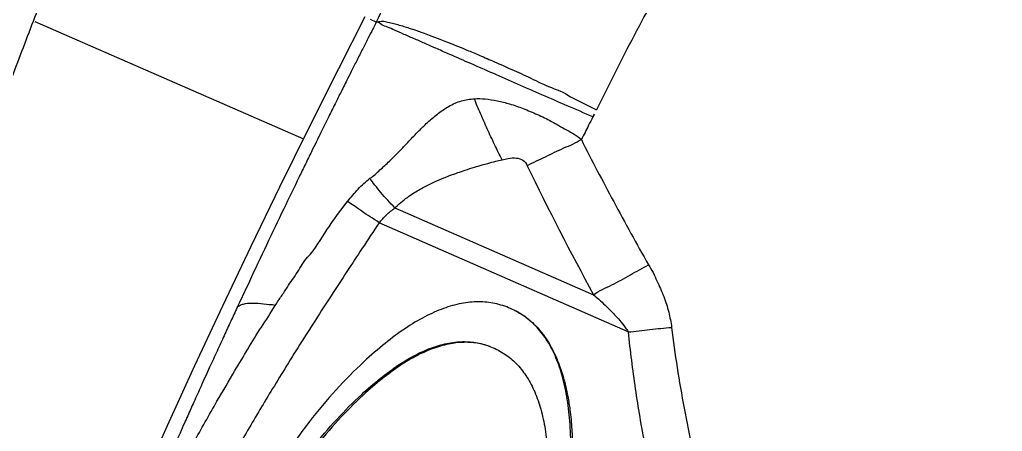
# Model space of a CAD drawing. Header units: millimetres. Extents: x 1145859089 to 1147511753, y -1047484727 to -1047247487.
# Drawn here: x 1146005592.1 to 1146005677.1, y -1047431287.6 to -1047431252.1 of the extents above; entities that cross this region are included whole.
import ezdxf
from ezdxf.xclip import XClip

# ---------------------------------------------------------------- set-up
doc = ezdxf.new("R2010")
doc.units = ezdxf.units.MM
doc.header["$LTSCALE"] = 100
doc.header["$MEASUREMENT"] = 0
doc.header["$XCLIPFRAME"] = 2
doc.layers.get('0').update_dxf_attribs({"linetype": 'CONTINUOUS'})
doc.layers.add('XREF', color=135, linetype='CONTINUOUS')
doc.layers.add('단지배치도$0$W240910', color=135, linetype='CONTINUOUS')

# ---------------------------------------------------------------- blocks, each defined once
blk = doc.blocks.new('단지배치도$0$zw$9902')
at = {"layer": '단지배치도$0$W240910', "linetype": 'ByBlock', "ltscale": 20}
for p, q in [((67478.83932799022, -59886.96659827043), (67481.13868759791, -59882.46672345368)), ((67452.5521870032, -59882.89446989562), (67475.78811574358, -59893.05725807857)), ((67452.5521870032, -59882.89446989562), (67475.78811574358, -59893.05725807857)), ((67482.08701574156, -59882.95539520345), (67481.57881398316, -59882.74557124269)), ((67482.09083837955, -59882.94937556652), (67482.08702467149, -59882.95539981348)), ((67482.09367743609, -59882.94495553475), (67482.09083837955, -59882.94937556652)), ((67482.09293829213, -59882.95624095437), (67482.09484848267, -59882.94936363067)), ((67482.10303460137, -59882.96302841947), (67482.09293829213, -59882.95624095437)), ((67482.09472651561, -59882.94334491526), (67482.09367743609, -59882.94495553475)), ((67482.0955757373, -59882.94214968164), (67482.09472651561, -59882.94334491526)), ((67482.09484848267, -59882.94936363067), (67482.09620296344, -59882.94431182905)), ((67482.09638278018, -59882.94091529703), (67482.0955757373, -59882.94214968164)), ((67482.09620296344, -59882.94431182905), (67482.09697160262, -59882.94107260118)), ((67482.09698943197, -59882.94009602049), (67482.09638278018, -59882.94091529703)), ((67482.09697160262, -59882.94107260118), (67482.09698943197, -59882.94009602049)), ((67486.6725368874, -59884.08284520965), (67486.68611243984, -59884.08788128644)), ((67476.2761153728, -59892.06823624755), (67478.83932799022, -59886.96659827043)), ((67498.87473721712, -59889.42161829417), (67501.13489193792, -59890.53365417416)), ((67473.74979083441, -59897.18830186022), (67476.2761153728, -59892.06823624755)), ((67471.2605160661, -59902.3264766927), (67473.74979083441, -59897.18830186022)), ((67483.69770994462, -59899.01441654201), (67500.88857379058, -59906.53324714274)), ((67503.86484893592, -59909.7303434746), (67482.32942464677, -59900.31127342973)), ((67468.80842899618, -59907.48247858805), (67471.2605160661, -59902.3264766927)), ((67471.1089533036, -59905.36899520468), (67470.8473297001, -59905.92761908782)), ((67466.39363829416, -59912.65607909163), (67468.80842899618, -59907.48247858805)), ((67464.01627574314, -59917.84699332502), (67466.39363829416, -59912.65607909163)), ((67461.67648617635, -59923.0548952575), (67464.01627574314, -59917.84699332502))]:
    blk.add_line(p, q, dxfattribs=at)
at = {"layer": '단지배치도$0$W240910'}
blk.add_arc((56404.25328233768, -57219.78006558635, -4.957363993693072e-09), 12756.71861027467, 322.5073299378093, 9.110085019833855, dxfattribs=at)
at = {"layer": '단지배치도$0$W240910', "linetype": 'ByBlock', "ltscale": 20}
for centre, radius, start, end in [((67721.09712998138, -59786.02710244412), 251.0249771034, 205.8223107806566, 208.6890851005626), ((68124.86711952582, -60211.90013320404), 722.0533670569998, 154.9282216556929, 155.0778854460542)]:
    blk.add_arc(centre, radius, start, end, dxfattribs=at)
for points, start_tangent, end_tangent in [([(67483.87757651313, -59813.4758036413), (67480.66334065306, -59819.73682202224), (67477.54994683975, -59825.94175819308), (67474.53442649308, -59832.09270130379), (67471.61442505516, -59838.1911550385), (67468.78976546793, -59844.23455491483), (67466.06291172904, -59850.21455525019), (67463.43854233666, -59856.1171629793), (67460.92248188972, -59861.92454538892), (67458.52027756069, -59867.61808871037), (67456.23574561463, -59873.1820343915), (67454.0698516001, -59878.6067697438), (67452.02032629037, -59883.89059954201), (67450.08245791073, -59889.03857502922), (67448.8275914003, -59892.46139534212)], (-0.4605677403399109, -0.8876245583343154), (-0.3411630144232495, -0.9400041476449142)), ([(67511.60542566015, -59871.53305778158), (67507.88190647357, -59877.77048466), (67504.38880520899, -59884.11101165904), (67501.1348963659, -59890.53365552299)], (-0.5157952360398689, -0.8567118970100602), (-0.4476459468470327, -0.8942108846750992)), ([(67487.80893290584, -59871.8782056357), (67485.60567317449, -59875.98375046952), (67485.062667369, -59877.02469730203), (67484.89000690429, -59877.3582214733), (67484.63580773826, -59877.85159029148), (67484.31899272444, -59878.4703569594), (67483.46322267485, -59880.16358805895), (67482.08724183182, -59882.95550870536)], (-0.4807651173390471, -0.8768494180587522), (-0.436401255313291, -0.8997521571860686)), ([(67482.08702467149, -59882.95539981348), (67481.75813799529, -59883.59975383678), (67481.36785661159, -59884.36651256673), (67480.9166165526, -59885.25588096777), (67480.39192247987, -59886.29385540471), (67479.91509653017, -59887.24067413973), (67479.53879150911, -59887.99026949193), (67479.26231063096, -59888.54233883272), (67479.09710408968, -59888.87271908297), (67478.85944346961, -59889.34871458724), (67478.51924557137, -59890.03157690367), (67477.9815561864, -59891.11448727586), (67477.30122214963, -59892.49112648814), (67476.48044994485, -59894.1616405556), (67476.21482121386, -59894.70457221766), (67475.9497367091, -59895.24752250753), (67475.68520278501, -59895.79047748278), (67475.42122560812, -59896.33342353773), (67474.0861797758, -59899.09691302848), (67471.1089533036, -59905.36899520468)], (-0.4552763449454772, -0.8903501837665262), (-0.4246933739570519, -0.9053372510379633)), ([(67485.43563111246, -59884.4317436382), (67484.48210618456, -59884.01513737638), (67483.67315699172, -59883.66177383802), (67483.04606691576, -59883.38765429433), (67482.57457836962, -59883.1812149085), (67482.10303460137, -59882.96302841947)], (-0.923966628343556, 0.3824730967106587), (-0.9825376340366316, -0.1860639613189459)), ([(67482.10923969393, -59882.95267861315), (67482.49730427712, -59882.87386584481), (67482.95851445425, -59882.93285917175), (67483.48907403057, -59883.05753476048), (67483.94579794822, -59883.17738640719), (67484.47833410878, -59883.33105832504), (67484.92766858687, -59883.47187279101), (67485.58550791538, -59883.69248598171), (67486.06531384992, -59883.86137672172), (67486.6632511465, -59884.07940244605), (67486.68611243984, -59884.08788128644)], (0.9977392324183451, 0.06720434579141266), (0.9375287486156718, -0.3479078118110207)), ([(67486.6725368874, -59884.08284520965), (67487.58072437876, -59884.42680143696), (67488.15718761305, -59884.65192931662), (67488.88940808794, -59884.94449129538), (67489.7905928927, -59885.31351877084), (67490.87195055126, -59885.76776921755), (67492.14005429161, -59886.31444634077), (67493.5937173113, -59886.95759241702), (67495.22068364482, -59887.69626460872), (67496.99478417207, -59888.52278308671), (67498.87473721712, -59889.42161829417)], (0.9376043963590162, -0.3477038911606327), (0.779654643736544, -0.6262097384263862)), ([(67500.8165145443, -59891.15968608561), (67498.60900714918, -59890.19569232703), (67496.4128464557, -59889.23465482242), (67494.29669321381, -59888.30928098185), (67492.24064247432, -59887.41007534937), (67490.27241106477, -59886.54875114992), (67488.44934712123, -59885.7511987074), (67487.3702465047, -59885.27882643351), (67486.36991994231, -59884.84062024319), (67485.43563111246, -59884.4317436382)], (-0.9073021302409816, 0.4204793032483012), (-0.923966628342825, 0.382473096712425)), ([(67481.53950165777, -59896.45991360149), (67482.4076823671, -59895.73592399542), (67483.22244973425, -59894.98001702331), (67484.03738251468, -59894.16344090199), (67484.7020808582, -59893.46972070257), (67485.54876756066, -59892.58570673532), (67486.19178752572, -59891.94206781128), (67486.63445235643, -59891.5272487585), (67487.05131187491, -59891.16358019142), (67487.47661996825, -59890.8244469585), (67487.91858748897, -59890.50985178325), (67488.34554225655, -59890.24620310213), (67488.89738738418, -59889.97190747282), (67489.45508724361, -59889.77297550639), (67489.99735591444, -59889.65023478401), (67490.57271227715, -59889.58474053143)], (0.8603026905365154, 0.509783562559281), (0.9980941519472953, 0.06170951181632706)), ([(67492.96691152695, -59894.85733391257), (67492.31354479265, -59893.5325100168), (67491.6885629158, -59892.19552608964), (67491.1036440219, -59890.87061758575), (67490.56877438282, -59889.58150961586)], (-0.4515833855359221, 0.8922289201252753), (-0.3327953869832482, 0.9429990617188707)), ([(67490.57271227715, -59889.58474053143), (67491.51439802523, -59889.60071813925), (67492.5514800483, -59889.75541507917), (67493.61693456952, -59890.02879703097), (67494.79148434757, -59890.4308237767), (67496.0169449008, -59890.94138001688), (67497.23888882302, -59891.53974753521), (67498.54296312146, -59892.27725098138), (67499.82665704165, -59893.1067657872)], (0.9982748952540249, 0.05871314593483867), (0.7188243899888307, -0.6951916975605976)), ([(67500.81652793539, -59891.15968440616), (67500.4497088053, -59891.87964860619), (67499.82669572023, -59893.10675963323)], (-0.4702231606248955, -0.8825475506803776), (-0.4638441952205944, -0.8859167921199819)), ([(67500.81651560988, -59891.1596859961), (67501.13489506862, -59890.53365566232)], (0.4731620650756339, 0.8809754027062059), (0.4416167268769167, 0.8972038043513407)), ([(67499.82666144965, -59893.10676508535), (67498.27047404047, -59893.86839610245), (67496.6967021689, -59894.62758648656), (67495.13719264284, -59895.36897483571)], (-0.8107231494473398, -0.58542973528015), (-0.8841338191994599, -0.4672337634929402)), ([(67499.82669572023, -59893.10675963323), (67502.62104767084, -59898.47861103294), (67505.63718022633, -59903.93983493974)], (0.4437100887608013, -0.8961703839850332), (0.4986171976783936, -0.8668222944637187)), ([(67483.69770994483, -59899.01441654209), (67484.07190330239, -59898.66644974764), (67484.62665905437, -59898.21728742444), (67484.99277363211, -59897.95528179265), (67485.51017849188, -59897.62174676926), (67485.98966313669, -59897.34395762521), (67486.42483796406, -59897.11302755005), (67487.12532490469, -59896.7748401432), (67487.91810052341, -59896.43330287113), (67488.42983955116, -59896.23159194307), (67489.13728783574, -59895.97301200504), (67489.77421726967, -59895.75735188246), (67490.5848369925, -59895.50225357455), (67491.23858272965, -59895.30981473789), (67491.73377949256, -59895.1705144255), (67492.41366530463, -59894.989879848), (67492.96691383386, -59894.85733197177)], (0.7005071404590109, 0.7136453924505781), (0.968728833371653, 0.2481218398174496)), ([(67492.96691382749, -59894.85733201088), (67493.49439219697, -59894.74975508243), (67494.21253901787, -59894.70711084931), (67494.76233302816, -59894.89576010971), (67495.13719260803, -59895.36897486502)], (0.9931004228180477, 0.1172670038783926), (0.3528450362137845, -0.9356817730506954)), ([(67479.60389645211, -59898.46676256511), (67480.51851739537, -59897.39086571705), (67481.53950165777, -59896.45991360149)], (0.6345380110611516, 0.7728916563908281), (0.7541534369390217, 0.6566982515227683)), ([(67483.69770754481, -59899.01441856215), (67483.07459285771, -59898.35728476899), (67482.4873345134, -59897.68994288972), (67481.96691704, -59897.04649576385), (67481.53799662393, -59896.45891035814)], (-0.7008206716539, 0.7133374980908942), (-0.5653524354893636, 0.8248494551651501)), ([(67476.15116267718, -59903.28376350256), (67477.82185550287, -59900.90999417609), (67479.60389645211, -59898.46676256511)], (0.6894780115054815, 0.724306614390927), (0.6207371115351916, 0.7840187742413743)), ([(67482.32942577594, -59900.31127392501), (67481.56768290559, -59899.80111196646), (67480.83422419877, -59899.30653141986), (67480.16832931721, -59898.85404093143), (67479.60329538901, -59898.46637401098)], (-0.7277242889011992, 0.6858697830807565), (-0.8229206884818864, 0.5681562641285391)), ([(67482.32942060605, -59900.31127077452), (67482.97050616669, -59899.61129192534), (67483.69770754487, -59899.01441856204)], (0.6912268619736348, 0.7226378244224984), (0.7598646533039073, 0.6500813092677968)), ([(67482.32942464901, -59900.31127343212), (67480.87059997322, -59902.50883879974), (67479.55160446934, -59904.50924086616), (67478.18004949132, -59906.60931296724), (67476.82278746672, -59908.71362226675), (67475.45262471799, -59910.87029764497), (67474.16864778835, -59912.9267853623), (67472.97085667794, -59914.88308541845)], (-0.5510991603386914, -0.8344397614411656), (-0.521702836885143, -0.8531272765455306)), ([(67474.39909791, -59905.86531180658), (67475.27278886491, -59904.56597933559), (67476.15116267718, -59903.28376350256)], (0.5290043790911305, 0.8486190941184435), (0.6894780115066934, 0.7243066143897734)), ([(67500.88857382044, -59906.53324711762), (67502.46783688557, -59905.68045450356), (67504.06229663349, -59904.80964692764), (67505.63709242392, -59903.93986007472)], (0.7741309595512449, 0.6330254793168039), (0.8741921301489834, 0.4855801886255071)), ([(67505.63718022633, -59903.93983493974), (67506.36335874189, -59905.32286708205), (67506.949966638, -59906.69036954449), (67507.38002003968, -59908.03533553757), (67507.63442932602, -59909.35057651905)], (0.5306202051437379, -0.8476096966724824), (0.1545930748068152, -0.9879782291233823)), ([(67473.35484011244, -59907.45082212164), (67473.8792653438, -59906.64825088234), (67474.39909791, -59905.86531180658)], (0.503874366141129, 0.8637769521965006), (0.5290043790820438, 0.8486190941241077)), ([(67493.69580128623, -59907.71878305427), (67492.34997690606, -59907.28769096376), (67490.93632765178, -59907.14367653885), (67489.45485352326, -59907.28673977932), (67487.90555452064, -59907.71688068546), (67486.28843064397, -59908.43409925708), (67484.60348189314, -59909.4383954942), (67482.8507082682, -59910.7297693968), (67481.03010976908, -59912.30822096507), (67478.61037545803, -59914.75607810794), (67476.30766738171, -59917.49733827505), (67474.1219855402, -59920.53200146664), (67472.0533299335, -59923.86006768238), (67470.10170056156, -59927.48153692253), (67468.26709742442, -59931.39640918694), (67466.63627655854, -59935.40607234529), (67465.30067633573, -59939.3012066738), (67464.26029675588, -59943.0818121723), (67463.51513781905, -59946.74788884088), (67463.0651995253, -59950.29943667943), (67462.91048187454, -59953.73645568815), (67462.9875687582, -59956.14122759187), (67463.22945637588, -59958.30209246442), (67463.63614472735, -59960.21905030585), (67464.20763381277, -59961.8921011162), (67464.94392363215, -59963.32124489536), (67465.84501418541, -59964.50648164337), (67466.91090547267, -59965.44781136027), (67468.1415974937, -59966.1452340461)], (-0.9156921649164517, 0.4018804039893236), (0.9161997634690754, -0.4007218404569563)), ([(67470.05032312396, -59907.63704305277), (67470.41653678939, -59907.38442786012), (67470.77123007656, -59907.29360441158), (67471.48415981521, -59907.2514174383), (67471.87398399416, -59907.26684089836), (67472.82014466313, -59907.36358130428), (67473.35484011244, -59907.45082212164)], (0.5986035289929285, 0.8010454513179711), (0.8673267759575066, -0.4977391522747204)), ([(67500.88857959627, -59906.53324224715), (67501.32237960494, -59906.91608345271), (67501.89194267764, -59907.44221602974), (67502.38104921821, -59907.92167500216), (67502.70120290387, -59908.25385553025), (67503.13202543551, -59908.73418472164), (67503.61407555715, -59909.34945570091), (67503.86485236746, -59909.7303449975)], (0.6859240666381806, -0.7276731235977737), (0.386152193130397, -0.9224350837541819)), ([(67470.05032349285, -59907.63704322676), (67469.50250361752, -59908.81853878354), (67468.92420084454, -59910.07132846165), (67468.31577479848, -59911.3955892145), (67467.67449170354, -59912.7983558452), (67466.9377864261, -59914.41881393605), (67466.30648906509, -59915.81514734488), (67465.77928780689, -59916.98679169237), (67465.49050592634, -59917.63073510716), (67465.10908204704, -59918.48363122814), (67464.69013622715, -59919.42371528008), (67464.36015120719, -59920.16666546486), (67464.07689271134, -59920.80621914219), (67463.73303386586, -59921.5848416486), (67463.2967101894, -59922.57639052882), (67462.76685904284, -59923.78588106796), (67462.25520099484, -59924.95952383998), (67461.81026861642, -59925.98471986526), (67461.43119447326, -59926.86159194271), (67461.11722538553, -59927.59026718479), (67460.8677336942, -59928.17085706831)], (-0.4213333590274813, -0.9069058388667589), (-0.3942492977939019, -0.9190035316520907)), ([(67468.14143840989, -59966.14559653378), (67469.48690078256, -59966.57645632024), (67470.90030915372, -59966.72015513977), (67472.38166352332, -59966.57669299249), (67473.93096389138, -59966.14606987814), (67475.54821025798, -59965.42828579695), (67477.23340262313, -59964.42334074888), (67478.98654098666, -59963.13123473381), (67480.8076253488, -59961.55196775188), (67483.22784911931, -59959.10327607795), (67485.5308800558, -59956.36151051472), (67487.71671815822, -59953.32667106211), (67489.78536342664, -59949.99875772021), (67491.73681586087, -59946.37777048886), (67493.5710754611, -59942.46370936834), (67495.20139269289, -59938.45517172775), (67496.53655936304, -59934.56095102661), (67497.5765754715, -59930.78104726478), (67498.32144101834, -59927.11546044226), (67498.77115600361, -59923.56419055913), (67498.92572042719, -59920.12723761541), (67498.84857234528, -59917.72249374969), (67498.60667805184, -59915.56167344295), (67498.20003754701, -59913.64477669509), (67497.62865083071, -59911.97180350625), (67496.89251790289, -59910.54275387643), (67495.99163876366, -59909.3576278055), (67494.92601341294, -59908.41642529359), (67493.69564185073, -59907.71914634065)], (0.915693304641685, -0.4018778070936373), (-0.9161997634733651, 0.4007218404471489)), ([(67469.86130266654, -59913.074259812), (67470.97578872982, -59911.22291764972), (67472.14972076257, -59909.33135490233), (67473.35483180714, -59907.45081711824)], (0.526466319516844, 0.8501959858846596), (0.5106211717261512, 0.8598058030654437)), ([(67494.06802458462, -59907.88814999863), (67494.19071537317, -59907.94986767818), (67494.57000839291, -59908.16319712745), (67495.1710995753, -59908.57902021547), (67495.72722245308, -59909.06419397714), (67496.23954086145, -59909.61661009333), (67496.77556243652, -59910.33263456174), (67497.21760228934, -59911.06291610921), (67497.60689535813, -59911.84904620958), (67497.77307086912, -59912.23842372156), (67498.12879910189, -59913.22172932756), (67498.42103262997, -59914.25427150379), (67498.65450086366, -59915.33326185861), (67498.83272141914, -59916.45639237952), (67498.99951455, -59918.17947765102), (67499.05607630112, -59919.66870381281), (67499.04191678463, -59921.19707099957), (67499.01642430533, -59921.83613997209), (67498.88716211691, -59923.6468258142), (67498.67693128315, -59925.48387595356), (67498.38987607844, -59927.34526346307), (67498.02901795547, -59929.22899665024), (67497.59652819211, -59931.13311845642), (67497.09390851288, -59933.05570148324), (67496.52211317472, -59934.99484090792), (67495.74033026738, -59937.3551879014), (67494.88924378235, -59939.65474218238), (67493.9555851387, -59941.94106598443), (67492.94085821635, -59944.21218464387), (67492.15738691844, -59945.84109515017), (67491.0238080153, -59948.03003499437), (67489.82971459537, -59950.14913101982), (67488.57578737036, -59952.19829275046), (67487.26922722146, -59954.16470871924), (67485.91750044093, -59956.03336633179), (67484.52466731635, -59957.79357532186), (67483.25195436753, -59959.26299849439), (67483.14204410018, -59959.38388526285)], (0.8982807293296773, -0.4394220423635382), (-0.674150598719622, -0.7385939143033708)), ([(67503.86484898793, -59909.73034398021), (67504.48324337232, -59914.65208312358), (67505.31336605467, -59919.54100003328), (67506.34008127678, -59924.37794235886)], (0.1042906631012709, -0.9945468604293601), (0.2290581004379791, -0.9734127524456134)), ([(67503.86485236746, -59909.7303449975), (67505.7551866452, -59909.53461339627), (67507.63434325284, -59909.35060678516)], (0.999837484203508, 0.01802790008847327), (0.9954998409182209, 0.09476321402209331)), ([(67507.63442932602, -59909.35057651905), (67508.10979511941, -59912.82392089642), (67508.7093772273, -59916.33592572306), (67509.43412064936, -59919.88557252096), (67510.28498495539, -59923.47181890791)], (0.100694433824695, -0.9949173990823178), (0.2497710150827792, -0.9683049313230406)), ([(67469.50828384486, -59931.94020636861), (67471.1190694831, -59928.51182977446), (67472.83987864715, -59925.33486856351), (67474.67071133698, -59922.4093227359), (67476.61156755252, -59919.73519229153), (67478.66244729381, -59917.31247723028), (67480.8233505608, -59915.14117755242), (67482.44983814642, -59913.74103998966), (67484.01830345305, -59912.59712981161), (67485.52874648079, -59911.70944701805), (67486.98116722962, -59911.07799160911), (67488.37556569962, -59910.70276358457), (67489.71194189065, -59910.58376294472), (67490.99029580274, -59910.72098968941), (67492.21062743719, -59911.11444381927)], (0.4008720622689164, 0.9161340457008822), (0.9160592686970281, -0.4010429107143849)), ([(67491.94673538773, -59911.01460953685), (67491.1224822702, -59910.77970677149), (67489.84334837305, -59910.64278329207), (67488.50650419091, -59910.7619658911), (67487.111949724, -59911.13725456868), (67485.65968497217, -59911.76864932459), (67484.14970993545, -59912.65615015896), (67482.58202461395, -59913.79975707179), (67480.9566290075, -59915.19947006305), (67478.79517878071, -59917.372019242), (67476.74397086352, -59919.79548400381), (67474.80300525611, -59922.46986434843), (67472.97228195824, -59925.39516027585), (67471.25180097003, -59928.57137178612), (67469.64156229148, -59931.99849887923)], (-0.9408776715502036, 0.3387465234925186), (-0.4008720622683151, -0.9161340457011454)), ([(67492.21062743719, -59911.11444381927), (67493.32762264344, -59911.74417719206), (67494.29636903328, -59912.59041756016), (67495.11686660547, -59913.65316492291), (67495.78911535992, -59914.93241928027), (67496.31311529662, -59916.42818063221), (67496.68886641558, -59918.14044897877), (67496.91636871692, -59920.06922432), (67496.99562220048, -59922.21450665573), (67496.87165922002, -59925.25771370018), (67496.48613714759, -59928.39741443806), (67495.83905598332, -59931.63360886938), (67494.93041572705, -59934.9662969941), (67493.76021637875, -59938.39547881224), (67492.32845793865, -59941.92115432392)], (0.9160592686974628, -0.4010429107133925), (-0.4007218404618734, -0.9161997634669248)), ([(67461.44033830299, -59928.42132494913), (67463.00817072211, -59925.41109162195), (67464.67989468647, -59922.28054232711), (67466.2925523459, -59919.32832795342), (67468.30820126465, -59915.74134432261), (67469.86130266654, -59913.074259812)], (0.4551834064426126, 0.8903977013106555), (0.4936987334632127, 0.8696330033852325)), ([(67472.97085667794, -59914.88308541845), (67470.82814246527, -59918.4947308792), (67468.68714553022, -59922.25254863383), (67466.6166475346, -59926.0437622531), (67464.66464628154, -59929.83243657598)], (-0.5217028368817147, -0.8531272765476269), (-0.4757998477458544, -0.8795535827253631))]:
    blk.add_spline(points, degree=3, dxfattribs=dict(at, start_tangent=start_tangent, end_tangent=end_tangent))
blk = doc.blocks.new('단지배치도')
blk.add_blockref('단지배치도$0$zw$9902', (141034.1930865424, 142437.1574829906))

msp = doc.modelspace()

# ---------------------------------------------------------------- block references
at = {"layer": 'XREF'}
ref = msp.add_blockref('단지배치도', (1145797106.633357, -1047513806.462535), dxfattribs=at)
XClip(ref).set_block_clipping_path([(72982.4064819524, 34919.75939653022), (360382.4067475507, 255319.75934367022)])

doc.saveas('drawing.dxf')
